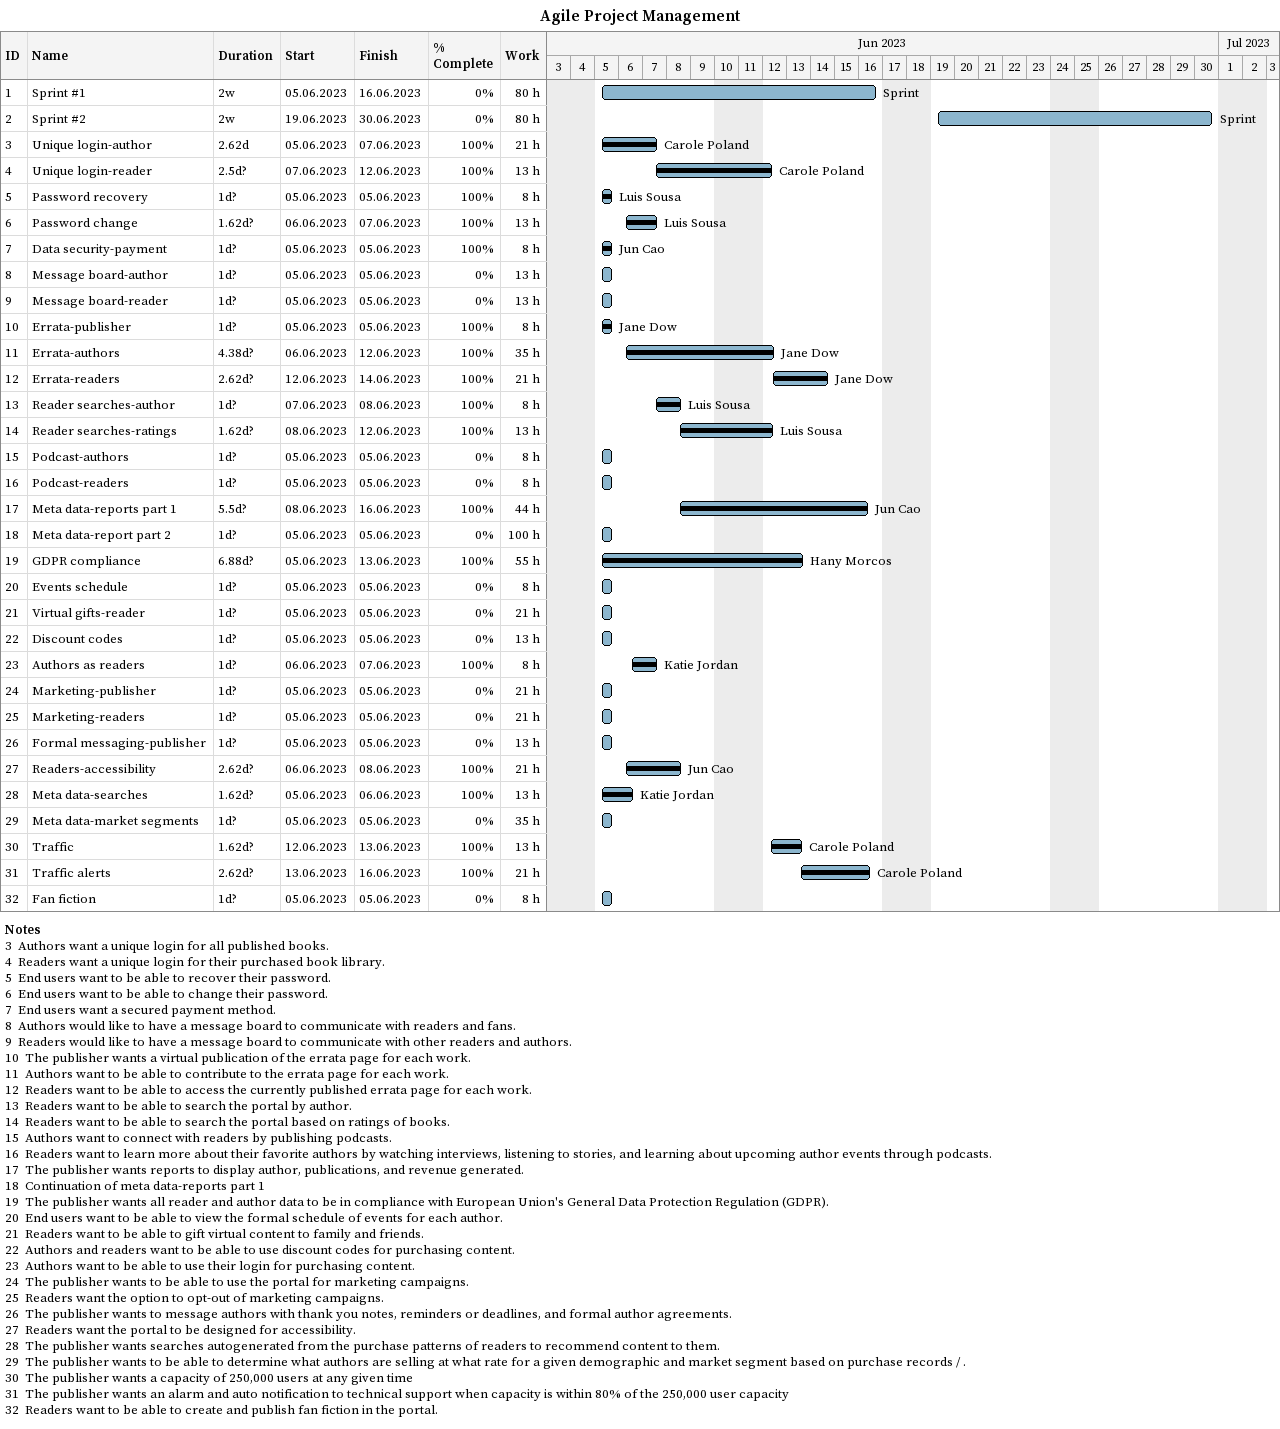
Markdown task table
Agile Project Management

| ID | Task | Duration | Start | Finish | Resources | % complete | Work (h) |
|---|---|---|---|---|---|---|---|
| 1 | Sprint #1 | 2w | 2023-06-05 | 2023-06-16 | Sprint | 0 | 80 |
| 2 | Sprint #2 | 2w | 2023-06-19 | 2023-06-30 | Sprint | 0 | 80 |
| 3 | Unique login-author | 2.62d | 2023-06-05 | 2023-06-07 | Carole Poland | 100 | 21 |
| 4 | Unique login-reader | 2.5d? | 2023-06-07 | 2023-06-12 | Carole Poland | 100 | 13 |
| 5 | Password recovery | 1d? | 2023-06-05 | 2023-06-05 | Luis Sousa | 100 | 8 |
| 6 | Password change | 1.62d? | 2023-06-06 | 2023-06-07 | Luis Sousa | 100 | 13 |
| 7 | Data security-payment | 1d? | 2023-06-05 | 2023-06-05 | Jun Cao | 100 | 8 |
| 8 | Message board-author | 1d? | 2023-06-05 | 2023-06-05 |  | 0 | 13 |
| 9 | Message board-reader | 1d? | 2023-06-05 | 2023-06-05 |  | 0 | 13 |
| 10 | Errata-publisher | 1d? | 2023-06-05 | 2023-06-05 | Jane Dow | 100 | 8 |
| 11 | Errata-authors | 4.38d? | 2023-06-06 | 2023-06-12 | Jane Dow | 100 | 35 |
| 12 | Errata-readers | 2.62d? | 2023-06-12 | 2023-06-14 | Jane Dow | 100 | 21 |
| 13 | Reader searches-author | 1d? | 2023-06-07 | 2023-06-08 | Luis Sousa | 100 | 8 |
| 14 | Reader searches-ratings | 1.62d? | 2023-06-08 | 2023-06-12 | Luis Sousa | 100 | 13 |
| 15 | Podcast-authors | 1d? | 2023-06-05 | 2023-06-05 |  | 0 | 8 |
| 16 | Podcast-readers | 1d? | 2023-06-05 | 2023-06-05 |  | 0 | 8 |
| 17 | Meta data-reports part 1 | 5.5d? | 2023-06-08 | 2023-06-16 | Jun Cao | 100 | 44 |
| 18 | Meta data-report part 2 | 1d? | 2023-06-05 | 2023-06-05 |  | 0 | 100 |
| 19 | GDPR compliance | 6.88d? | 2023-06-05 | 2023-06-13 | Hany Morcos | 100 | 55 |
| 20 | Events schedule | 1d? | 2023-06-05 | 2023-06-05 |  | 0 | 8 |
| 21 | Virtual gifts-reader | 1d? | 2023-06-05 | 2023-06-05 |  | 0 | 21 |
| 22 | Discount codes | 1d? | 2023-06-05 | 2023-06-05 |  | 0 | 13 |
| 23 | Authors as readers | 1d? | 2023-06-06 | 2023-06-07 | Katie Jordan | 100 | 8 |
| 24 | Marketing-publisher | 1d? | 2023-06-05 | 2023-06-05 |  | 0 | 21 |
| 25 | Marketing-readers | 1d? | 2023-06-05 | 2023-06-05 |  | 0 | 21 |
| 26 | Formal messaging-publisher | 1d? | 2023-06-05 | 2023-06-05 |  | 0 | 13 |
| 27 | Readers-accessibility | 2.62d? | 2023-06-06 | 2023-06-08 | Jun Cao | 100 | 21 |
| 28 | Meta data-searches | 1.62d? | 2023-06-05 | 2023-06-06 | Katie Jordan | 100 | 13 |
| 29 | Meta data-market segments | 1d? | 2023-06-05 | 2023-06-05 |  | 0 | 35 |
| 30 | Traffic | 1.62d? | 2023-06-12 | 2023-06-13 | Carole Poland | 100 | 13 |
| 31 | Traffic alerts | 2.62d? | 2023-06-13 | 2023-06-16 | Carole Poland | 100 | 21 |
| 32 | Fan fiction | 1d? | 2023-06-05 | 2023-06-05 |  | 0 | 8 |

Notes
- 3: Authors want a unique login for all published books.
- 4: Readers want a unique login for their purchased book library.
- 5: End users want to be able to recover their password.
- 6: End users want to be able to change their password.
- 7: End users want a secured payment method.
- 8: Authors would like to have a message board to communicate with readers and fans.
- 9: Readers would like to have a message board to communicate with other readers and authors.
- 10: The publisher wants a virtual publication of the errata page for each work.
- 11: Authors want to be able to contribute to the errata page for each work.
- 12: Readers want to be able to access the currently published errata page for each work.
- 13: Readers want to be able to search the portal by author.
- 14: Readers want to be able to search the portal based on ratings of books.
- 15: Authors want to connect with readers by publishing podcasts.
- 16: Readers want to learn more about their favorite authors by watching interviews, listening to stories, and learning about upcoming author events through podcasts.
- 17: The publisher wants reports to display author, publications, and revenue generated.
- 18: Continuation of meta data-reports part 1
- 19: The publisher wants all reader and author data to be in compliance with European Union's General Data Protection Regulation (GDPR).
- 20: End users want to be able to view the formal schedule of events for each author.
- 21: Readers want to be able to gift virtual content to family and friends.
- 22: Authors and readers want to be able to use discount codes for purchasing content.
- 23: Authors want to be able to use their login for purchasing content.
- 24: The publisher wants to be able to use the portal for marketing campaigns.
- 25: Readers want the option to opt-out of marketing campaigns.
- 26: The publisher wants to message authors with thank you notes, reminders or deadlines, and formal author agreements.
- 27: Readers want the portal to be designed for accessibility.
- 28: The publisher wants searches autogenerated from the purchase patterns of readers to recommend content to them.
- 29: The publisher wants to be able to determine what authors are selling at what rate for a given demographic and market segment based on purchase records / .
- 30: The publisher wants a capacity of 250,000 users at any given time
- 31: The publisher wants an alarm and auto notification to technical support when capacity is within 80% of the 250,000 user capacity
- 32: Readers want to be able to create and publish fan fiction in the portal.
